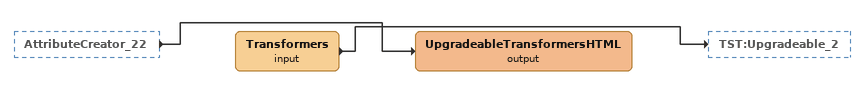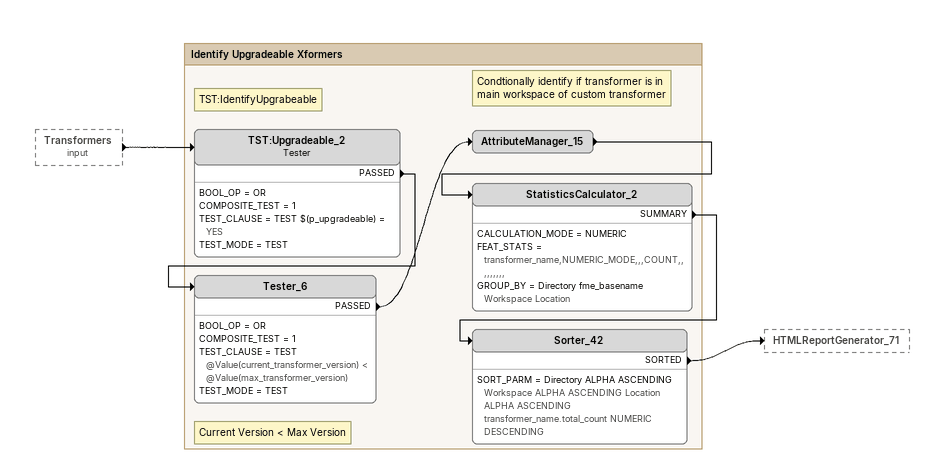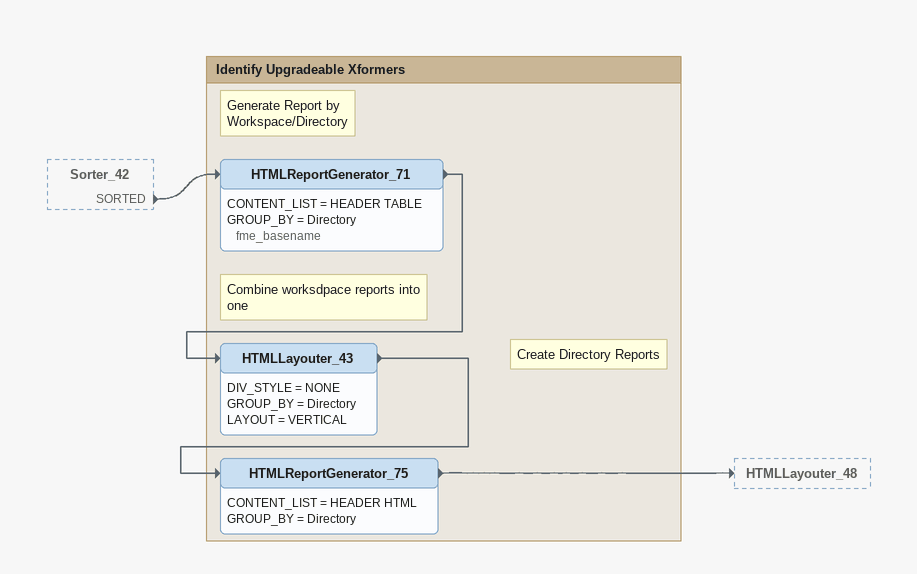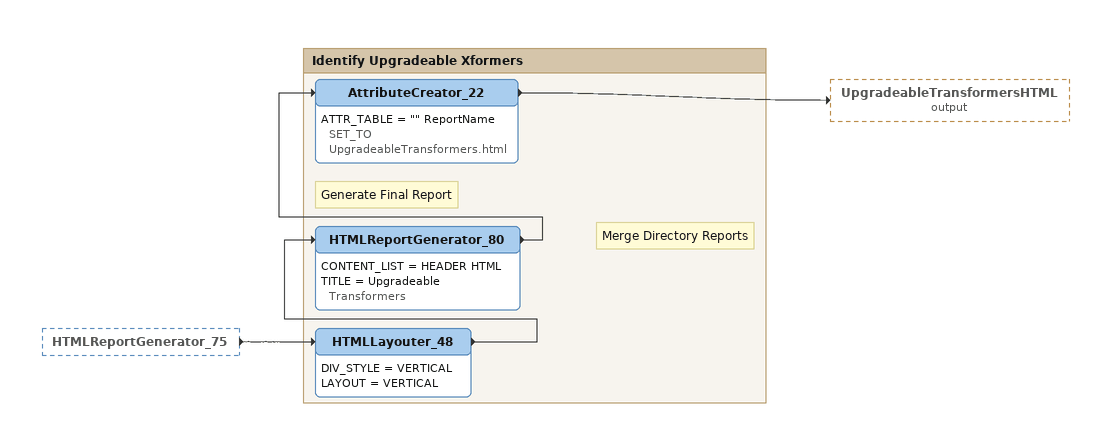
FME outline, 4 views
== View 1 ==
AttributeCreator_22 [outside]
    -> UpgradeableTransformersHTML (output)
Transformers (input)
    -> TST:Upgradeable_2
UpgradeableTransformersHTML (output)

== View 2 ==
Transformers (input) [outside]
    -> TST:Upgradeable_2

Bookmark: Identify Upgradeable Xformers
Note: TST:IdentifyUpgrabeable
TST:Upgradeable_2: Tester
    BOOL_OP = OR
    COMPOSITE_TEST = 1
    TEST_CLAUSE = TEST $(p_upgradeable) = YES
    TEST_MODE = TEST
    PASSED -> Tester_6
Note: Current Version < Max Version
Tester_6
    BOOL_OP = OR
    COMPOSITE_TEST = 1
    TEST_CLAUSE = TEST @Value(current_transformer_version) < @Value(max_transformer_version)
    TEST_MODE = TEST
    PASSED -> AttributeManager_15
Note: Condtionally identify if transformer is in main workspace of custom transformer
AttributeManager_15
    -> StatisticsCalculator_2
StatisticsCalculator_2
    CALCULATION_MODE = NUMERIC
    FEAT_STATS = transformer_name,NUMERIC_MODE,,,COUNT,,,,,,,,,
    GROUP_BY = Directory fme_basename Workspace Location
    SUMMARY -> Sorter_42
Sorter_42
    SORT_PARM = Directory ALPHA ASCENDING Workspace ALPHA ASCENDING Location ALPHA ASCENDING transformer_name.total_count NUMERIC DESCENDING
    SORTED -> HTMLReportGenerator_71

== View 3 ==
Sorter_42 [outside]
    SORTED -> HTMLReportGenerator_71

Bookmark: Identify Upgradeable Xformers
Note: Generate Report by Workspace/Directory
HTMLReportGenerator_71
    CONTENT_LIST = HEADER TABLE
    GROUP_BY = Directory fme_basename
    -> HTMLLayouter_43
Note: Combine worksdpace reports into one
HTMLLayouter_43
    DIV_STYLE = NONE
    GROUP_BY = Directory
    LAYOUT = VERTICAL
    -> HTMLReportGenerator_75
Note: Create Directory Reports
HTMLReportGenerator_75
    CONTENT_LIST = HEADER HTML
    GROUP_BY = Directory
    -> HTMLLayouter_48

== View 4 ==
HTMLReportGenerator_75 [outside]
    -> HTMLLayouter_48

Bookmark: Identify Upgradeable Xformers
Note: Merge Directory Reports
HTMLLayouter_48
    DIV_STYLE = VERTICAL
    LAYOUT = VERTICAL
    -> HTMLReportGenerator_80
Note: Generate Final Report
HTMLReportGenerator_80
    CONTENT_LIST = HEADER HTML
    TITLE = Upgradeable Transformers
    -> AttributeCreator_22
AttributeCreator_22
    ATTR_TABLE = "" ReportName SET_TO UpgradeableTransformers.html
    -> UpgradeableTransformersHTML (output)
